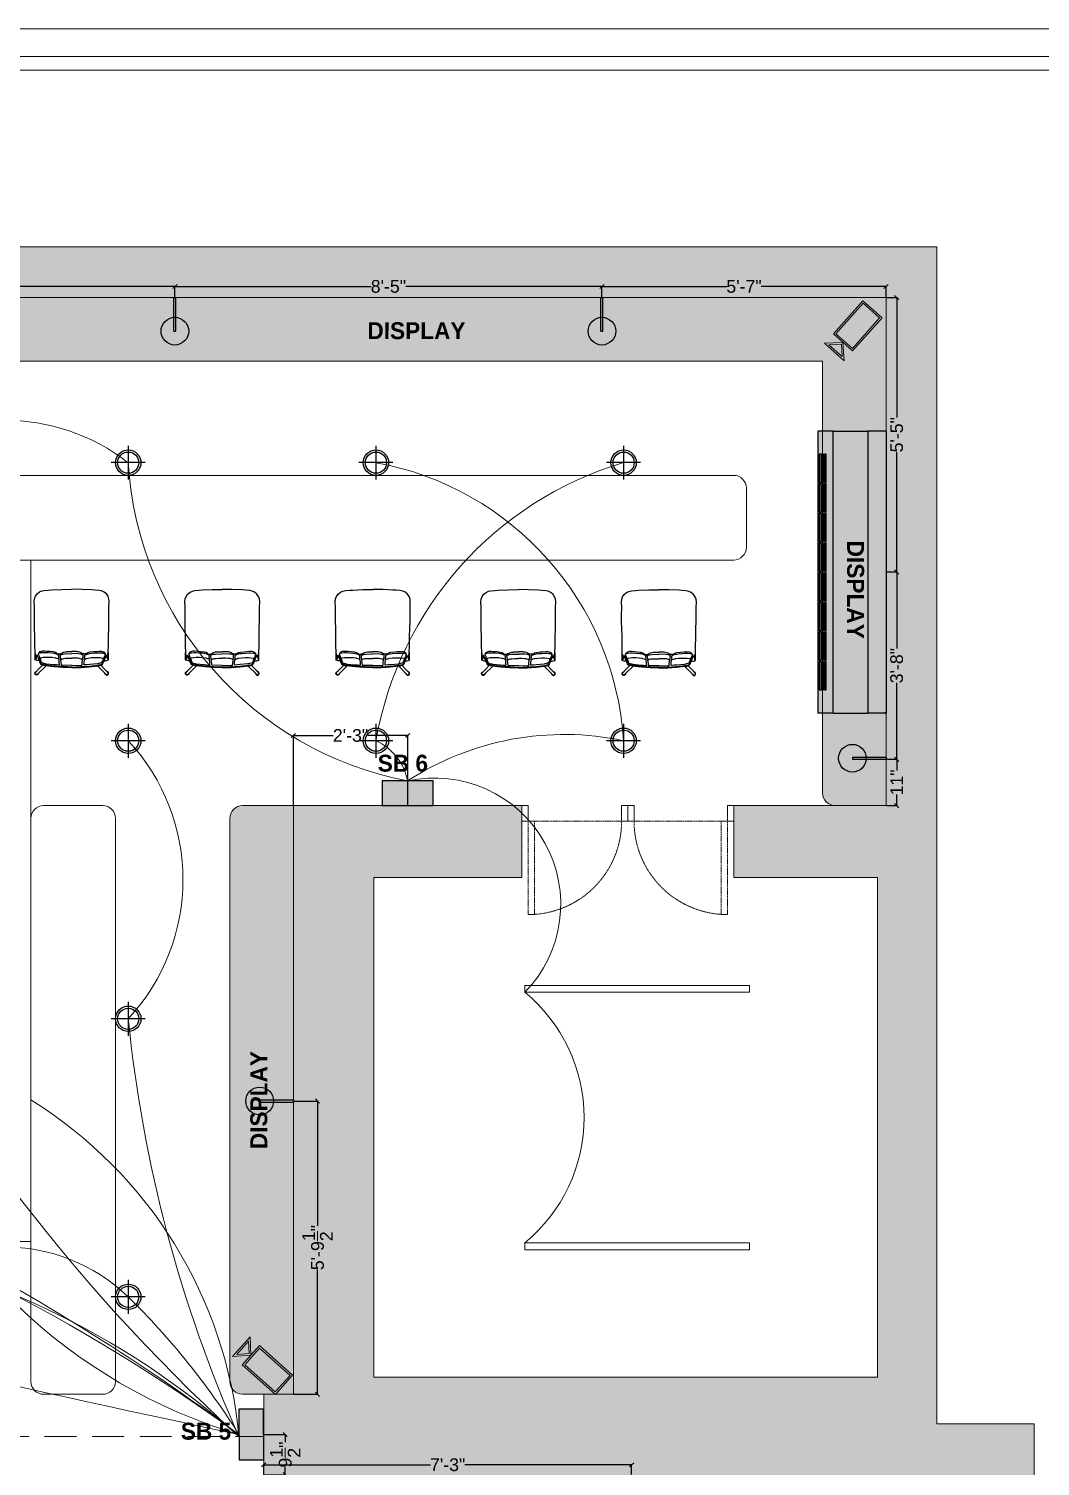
# Model space of a CAD drawing. Header units: inches. Extents: x -4677 to 18437, y -5264 to 2453.
# Drawn here: x 3937.9 to 4176.8, y -498.5 to -159 of the extents above; entities that cross this region are included whole.
import ezdxf

# ---------------------------------------------------------------- set-up
doc = ezdxf.new("R2010")
doc.units = ezdxf.units.IN
for name, pattern in [('AUDIT_D_060311083008-3', [0]), ('DASHED2', [0.375, 0.25, -0.125]), ('HIDDEN', [0.375, 0.25, -0.125])]:
    doc.linetypes.add(name, pattern=pattern)
for name, color, linetype in [('A-DOOR', 251, 'AUDIT_D_060311083008-3'), ('A-Door-Frame', 1, 'Continuous'), ('A-Door-Swing', 8, 'HIDDEN'), ('Edges', 7, 'Continuous'), ('IEL-HATCH-002', 7, 'Continuous'), ('line_cad-block.com', 250, 'Continuous')]:
    doc.layers.add(name, color=color, linetype=linetype)
doc.layers.add('FURNI', color=140, linetype='Continuous', lineweight=18)
doc.layers.add('HATCH', color=251, linetype='Continuous', lineweight=0, transparency=0.75)
doc.styles.add('HEMI', font='stylu.ttf')
doc.styles.get("Standard").update_dxf_attribs({"font": 'arial.ttf'})
doc.dimstyles.get("Standard").update_dxf_attribs({"dimtxt": 3, "dimasz": 1, "dimexe": 0.18, "dimexo": 0.0625, "dimgap": 0.09, "dimtad": 0, "dimdec": 1, "dimzin": 0, "dimdsep": 46, "dimlunit": 4, "dimtxsty": 'Standard', "dimblk": 'OBLIQUE', "dimcen": 0.09, "dimclrd": 5, "dimclre": 5, "dimclrt": 5, "dimadec": 0, "dimazin": 0, "dimtfac": 1, "dimtdec": 1, "dimtofl": 0, "dimtmove": 0, "dimatfit": 3, "dimldrblk": 'OBLIQUE', "dimfxl": 1, "dimtolj": 1, "dimtzin": 0, "dimarcsym": 0})

# ---------------------------------------------------------------- blocks, each defined once
blk = doc.blocks.new('ger')
at = {"color": 5}
for p, q in [((6473.06, -970.68), (6473.07, -978.68)), ((6469.07, -974.68), (6477.07, -974.68))]:
    blk.add_line(p, q, dxfattribs=at)
for radius in [3, 2.5]:
    blk.add_circle((6473.07, -974.68), radius, dxfattribs=at)
blk = doc.blocks.new('*U12')
at = {"layer": 'A-Door-Frame', "lineweight": 5}
for p, q in [((0, -100), (0, 0)), ((681.8, -100), (681.8, 0))]:
    blk.add_line(p, q, dxfattribs=at)
for points in [[(0, -100), (40, -100), (40, 0), (0, 0)], [(681.8, -100), (641.8, -100), (641.8, 0), (681.8, 0)]]:
    blk.add_lwpolyline(points, dxfattribs=at)
at = {"layer": 'A-Door-Swing', "linetype": 'DASHED2', "lineweight": 5}
blk.add_line((45.4, 0), (647.2, 0), dxfattribs=at)
blk.add_lwpolyline([(40, 0), (40, 601.8), (80, 601.8), (80, 0)], close=True, dxfattribs=at)
blk.add_arc((40, 0), 601.8, 360, 90, dxfattribs=at)
blk = doc.blocks.new('LEADCHAIR Executive 2014')
at = {"layer": 'line_cad-block.com', "color": 252, "true_color": 0x939598}
for points in [[(-239, 254), (-241, 256), (-243, 261), (-246, 264), (-249, 267), (-253, 268), (-257, 268), (-260, 267), (-264, 264), (-266, 261), (-267, 257), (-267, 253), (-266, 250), (-264, 246), (-260, 244), (-254, 240)], [(-186, 201), (-248, 262), (-251, 265), (-253, 265), (-256, 265), (-259, 265), (-262, 262), (-264, 260), (-265, 257), (-264, 254), (-264, 251), (-262, 249), (-241, 227), (-211, 196)], [(0, 214), (-64, 213), (-127, 208), (-190, 201), (-202, 199), (-211, 196), (-219, 194), (-223, 191), (-227, 184), (-247, 135), (-249, 131), (-251, 130), (-253, 131), (-255, 136), (-259, 147), (-262, 153), (-265, 159)], [(0, 210), (-63, 207), (-126, 203), (-190, 196), (-196, 195), (-204, 193), (-210, 192), (-216, 190), (-220, 188), (-223, 184), (-226, 176), (-245, 133), (-251, 124), (-253, 125), (-263, 146)], [(0, 214), (64, 213), (127, 208), (190, 201), (202, 199), (211, 196), (219, 194), (223, 191), (227, 184), (247, 135), (249, 131), (251, 130), (253, 131), (255, 136), (259, 147), (262, 153), (265, 159)], [(0, 210), (63, 207), (126, 203), (190, 196), (196, 195), (204, 193), (210, 192), (216, 190), (220, 188), (223, 184), (226, 176), (245, 133), (251, 124), (253, 125), (263, 146)], [(186, 201), (248, 262), (251, 265), (253, 265), (256, 265), (259, 265), (262, 262), (264, 260), (265, 257), (264, 254), (264, 251), (262, 249), (241, 227), (211, 196)], [(239, 254), (241, 256), (243, 261), (246, 264), (249, 267), (253, 268), (257, 268), (260, 267), (264, 264), (266, 261), (267, 257), (267, 253), (266, 250), (264, 246), (260, 244), (254, 240)], [(-256, 130), (-260, 128), (-262, 121), (-263, 116), (-265, 102), (-267, 55), (-267, -5), (-269, -78), (-270, -119), (-270, -168), (-270, -225), (-272, -265), (-270, -285), (-263, -303), (-251, -320), (-234, -334), (-217, -342), (-199, -346), (-170, -348), (-146, -350), (-73, -353), (0, -354)], [(-265, 159), (-265, 159), (-266, 159), (-266, 150), (-266, 142), (-266, 139), (-266, 104)], [(-263, 146), (-264, 146), (-264, 146), (-265, 145), (-265, 144), (-266, 131)], [(-234, 166), (-245, 164), (-252, 163), (-265, 159)], [(-98, 152), (-96, 152), (-93, 152), (-92, 152), (-93, 147), (-93, 143), (-94, 138), (-94, 134), (-95, 129), (-96, 124), (-96, 123), (-102, 120), (-107, 118), (-111, 116), (-128, 112), (-140, 110), (-170, 108), (-192, 107), (-204, 107), (-224, 108), (-229, 109), (-241, 113), (-244, 114), (-241, 121), (-237, 132), (-233, 142), (-232, 146), (-229, 151)], [(-96, 123), (-99, 119), (-107, 112), (-117, 105), (-131, 101), (-157, 98), (-180, 97), (-198, 95), (-214, 95), (-221, 97), (-227, 99), (-233, 101), (-237, 105), (-240, 108), (-242, 112), (-243, 113)], [(-92, 195), (-90, 194), (-89, 192), (-90, 180), (-92, 155), (-99, 151), (-106, 149), (-116, 146), (-120, 145), (-142, 142), (-168, 141), (-190, 141), (-206, 142), (-224, 145), (-230, 146), (-230, 147), (-228, 153), (-221, 173), (-219, 176), (-217, 178), (-210, 181), (-199, 184), (-193, 185), (-186, 187), (-130, 192), (-111, 193), (-92, 195)], [(-102, 115), (-89, 115)], [(-89, 115), (-86, 115), (-81, 114), (-73, 111)], [(-71, 153), (-76, 153), (-79, 152), (-80, 152), (-80, 149), (-81, 144), (-82, 136), (-83, 130), (-84, 124), (-67, 117), (-50, 115), (0, 113)], [(-84, 124), (-73, 110), (-68, 107), (-60, 103), (-48, 100), (-39, 99), (-34, 98), (0, 98)], [(0, 198), (-74, 197), (-74, 195), (-75, 193), (-76, 181), (-79, 156), (-78, 155), (-76, 154), (-71, 152), (-57, 148), (-44, 147), (-25, 146), (0, 146)], [(0, 198), (74, 197), (74, 195), (75, 193), (76, 181), (79, 156), (78, 155), (76, 154), (71, 152), (57, 148), (44, 147), (25, 146), (0, 146)], [(71, 153), (76, 153), (79, 152), (80, 152), (80, 149), (81, 144), (82, 136), (83, 130), (84, 124), (67, 117), (50, 115), (0, 113)], [(256, 130), (260, 128), (262, 121), (263, 116), (265, 102), (267, 55), (267, -5), (269, -78), (270, -119), (270, -168), (270, -225), (272, -265), (270, -285), (263, -303), (251, -320), (234, -334), (217, -342), (199, -346), (170, -348), (146, -350), (73, -353), (0, -354)], [(84, 124), (73, 110), (68, 107), (60, 103), (48, 100), (39, 99), (34, 98), (0, 98)], [(89, 115), (86, 115), (81, 114), (73, 111)], [(92, 195), (90, 194), (89, 192), (90, 180), (92, 155), (99, 151), (106, 149), (116, 146), (120, 145), (142, 142), (168, 141), (190, 141), (206, 142), (224, 145), (230, 146), (230, 147), (228, 153), (221, 173), (219, 176), (217, 178), (210, 181), (199, 184), (193, 185), (186, 187), (130, 192), (111, 193), (92, 195)], [(102, 115), (89, 115)], [(98, 152), (96, 152), (93, 152), (92, 152), (93, 147), (93, 143), (94, 138), (94, 134), (95, 129), (96, 124), (96, 123), (102, 120), (107, 118), (111, 116), (128, 112), (140, 110), (170, 108), (192, 107), (204, 107), (224, 108), (229, 109), (241, 113), (244, 114), (241, 121), (237, 132), (233, 142), (232, 146), (229, 151)], [(96, 123), (99, 119), (107, 112), (117, 105), (131, 101), (157, 98), (180, 97), (198, 95), (214, 95), (221, 97), (227, 99), (233, 101), (237, 105), (240, 108), (242, 112), (243, 113)], [(234, 166), (245, 164), (252, 163), (265, 159)], [(263, 146), (264, 146), (264, 146), (265, 145), (265, 144), (266, 131)], [(265, 159), (265, 159), (266, 159), (266, 150), (266, 142), (266, 139), (266, 104)]]:
    blk.add_lwpolyline(points, dxfattribs=at)
blk = doc.blocks.new('WR')
at = {"layer": 'IEL-HATCH-002', "true_color": 0x58ba48, "transparency": 33554687}
h = blk.add_hatch(color=85, dxfattribs=at)
h.dxf.hatch_style = 1
h.paths.add_polyline_path([(6272.58, 1161.27), (6284.59, 1161.27), (6284.59, 1167.12), (6272.58, 1167.12)])
blk.add_lwpolyline([(6272.58, 1167.11), (6272.58, 1161.27), (6284.59, 1161.29), (6284.59, 1167.13)], close=True)
blk = doc.blocks.new('rst')
at = {"layer": 'HATCH', "true_color": 0xed1f24, "transparency": 33554687}
h = blk.add_hatch(color=240, dxfattribs=at)
h.dxf.hatch_style = 1
h.paths.add_polyline_path([(9145.23, 1295.53), (9130.09, 1295.53), (9137.67, 1288.17)])
h.paths.add_polyline_path([(9142.77, 1294.53), (9137.67, 1289.56), (9132.56, 1294.53)], flags=16)
h.paths.add_polyline_path([(9145.06, 1288.17), (9130.29, 1288.17), (9130.29, 1262.62), (9145.06, 1262.62)])
h.paths.add_polyline_path([(9144.06, 1287.17), (9144.06, 1263.62), (9131.29, 1263.62), (9131.29, 1287.17)], flags=16)
at = {"layer": 'FURNI', "color": 18, "true_color": 0x000000}
for points in [[(9145.23, 1295.53), (9130.09, 1295.53), (9137.67, 1288.17)], [(9142.77, 1294.53), (9132.56, 1294.53), (9137.67, 1289.56)], [(9130.29, 1288.17), (9145.06, 1288.17), (9145.06, 1262.62), (9130.29, 1262.62)], [(9131.29, 1287.17), (9144.06, 1287.17), (9144.06, 1263.62), (9131.29, 1263.62)]]:
    blk.add_lwpolyline(points, close=True, dxfattribs=at)
blk = doc.blocks.new('HT')
at = {"layer": 'IEL-HATCH-002', "true_color": 0xf7f281, "transparency": 33554687}
h = blk.add_hatch(color=51, dxfattribs=at)
h.dxf.hatch_style = 1
h.paths.add_polyline_path([(4618.55, 566.68, 0.962396), (4625.07, 566.43), (4621.82, 566.43), (4621.82, 566.93), (4625.07, 566.93, 0.962396)])
for p, q in [((4621.82, 566.93), (4629.77, 566.93)), ((4621.82, 566.93), (4621.82, 566.43)), ((4629.77, 566.93), (4629.77, 566.43)), ((4621.82, 566.43), (4629.77, 566.43))]:
    blk.add_line(p, q)
blk.add_circle((4621.82, 566.68), 3.27)
blk = doc.blocks.new('_Oblique')
at = {"color": 0, "linetype": 'ByBlock', "lineweight": -2}
blk.add_line((-0.5, -0.5), (0.5, 0.5), dxfattribs=at)
blk = doc.blocks.new('*D245')
at = {"color": 5, "lineweight": -2, "transparency": 16777216}
for p, q in [((2555.53, -948.74), (2560.73, -948.74)), ((2560.55, -948.74), (2560.55, -950.58)), ((2560.55, -958.24), (2560.55, -956.39)), ((2555.54, -958.24), (2560.73, -958.24))]:
    blk.add_line(p, q, dxfattribs=at)
at = {"layer": 'Defpoints', "color": 0, "transparency": 16777216}
for p in [(2555.47, -948.74), (2555.48, -958.24), (2560.55, -958.24)]:
    blk.add_point(p, dxfattribs=at)
at = {"color": 5, "lineweight": -2, "transparency": 16777216}
for p, rotation in [((2560.55, -948.74), 90), ((2560.55, -958.24), 270)]:
    blk.add_blockref('_Oblique', p, dxfattribs=dict(at, rotation=rotation))
at = {"color": 5, "lineweight": 5, "transparency": 16777216, "insert": (2560.55, -953.49), "char_height": 3, "attachment_point": 5, "rotation": 90}
blk.add_mtext('\\A1;9{\\H1x;\\S1/2;}"', dxfattribs=at)
blk = doc.blocks.new('*D248')
at = {"color": 5, "lineweight": -2, "transparency": 16777216}
for p, q in [((2562.48, -800.17), (2562.48, -783.49)), ((2562.48, -783.67), (2571.87, -783.67)), ((2589.48, -783.67), (2580.08, -783.67)), ((2589.48, -800.17), (2589.48, -783.49))]:
    blk.add_line(p, q, dxfattribs=at)
at = {"layer": 'Defpoints', "color": 0, "transparency": 16777216}
for p in [(2589.48, -783.67), (2562.48, -800.24), (2589.48, -800.24)]:
    blk.add_point(p, dxfattribs=at)
at = {"color": 5, "lineweight": -2, "transparency": 16777216, "rotation": 180}
blk.add_blockref('_Oblique', (2562.48, -783.67), dxfattribs=at)
at = {"color": 5, "lineweight": -2, "transparency": 16777216}
blk.add_blockref('_Oblique', (2589.48, -783.67), dxfattribs=at)
at = {"color": 5, "lineweight": 5, "transparency": 16777216, "insert": (2575.98, -783.67), "char_height": 3, "attachment_point": 5}
blk.add_mtext('\\A1;2\'-3"', dxfattribs=at)
blk = doc.blocks.new('*D249')
at = {"color": 5, "lineweight": -2, "transparency": 16777216}
for p, q in [((2562.54, -869.99), (2568.35, -869.99)), ((2568.17, -869.99), (2568.17, -899.44)), ((2568.17, -939.24), (2568.17, -909.78)), ((2562.54, -939.24), (2568.35, -939.24))]:
    blk.add_line(p, q, dxfattribs=at)
at = {"layer": 'Defpoints', "color": 0, "transparency": 16777216}
for p in [(2562.48, -869.99), (2568.17, -869.99), (2562.48, -939.24)]:
    blk.add_point(p, dxfattribs=at)
at = {"color": 5, "lineweight": -2, "transparency": 16777216}
for p, rotation in [((2568.17, -869.99), 90), ((2568.17, -939.24), 270)]:
    blk.add_blockref('_Oblique', p, dxfattribs=dict(at, rotation=rotation))
at = {"color": 5, "lineweight": 5, "transparency": 16777216, "insert": (2568.17, -904.61), "char_height": 3, "attachment_point": 5, "rotation": 90}
blk.add_mtext('\\A1;5\'-9{\\H1x;\\S1/2;}"', dxfattribs=at)
blk = doc.blocks.new('*D250')
at = {"color": 5, "lineweight": -2, "transparency": 16777216}
for p, q in [((2555.48, -958.17), (2555.48, -955.72)), ((2555.48, -955.9), (2594.85, -955.9)), ((2642.36, -955.9), (2602.98, -955.9)), ((2642.36, -958.17), (2642.36, -955.72))]:
    blk.add_line(p, q, dxfattribs=at)
at = {"layer": 'Defpoints', "color": 0, "transparency": 16777216}
for p in [(2642.36, -955.9), (2555.48, -958.24), (2642.36, -958.24)]:
    blk.add_point(p, dxfattribs=at)
at = {"color": 5, "lineweight": -2, "transparency": 16777216, "rotation": 180}
blk.add_blockref('_Oblique', (2555.48, -955.9), dxfattribs=at)
at = {"color": 5, "lineweight": -2, "transparency": 16777216}
blk.add_blockref('_Oblique', (2642.36, -955.9), dxfattribs=at)
at = {"color": 5, "lineweight": 5, "transparency": 16777216, "insert": (2598.92, -955.9), "char_height": 3, "attachment_point": 5}
blk.add_mtext('\\A1;7\'-3"', dxfattribs=at)
blk = doc.blocks.new('*D265')
at = {"color": 5, "lineweight": -2, "transparency": 16777216}
for p, q in [((2702.54, -789.29), (2705.17, -789.29)), ((2704.99, -789.29), (2704.99, -791.92)), ((2704.99, -800.24), (2704.99, -797.6)), ((2702.54, -800.24), (2705.17, -800.24))]:
    blk.add_line(p, q, dxfattribs=at)
at = {"layer": 'Defpoints', "color": 0, "transparency": 16777216}
for p in [(2702.48, -789.29), (2704.99, -789.29), (2702.48, -800.24)]:
    blk.add_point(p, dxfattribs=at)
at = {"color": 5, "lineweight": -2, "transparency": 16777216}
for p, rotation in [((2704.99, -789.29), 90), ((2704.99, -800.24), 270)]:
    blk.add_blockref('_Oblique', p, dxfattribs=dict(at, rotation=rotation))
at = {"color": 5, "lineweight": 5, "transparency": 16777216, "insert": (2704.99, -794.76), "char_height": 3, "attachment_point": 5, "rotation": 90}
blk.add_mtext('\\A1;11"', dxfattribs=at)
blk = doc.blocks.new('*D266')
at = {"color": 5, "lineweight": -2, "transparency": 16777216}
for p, q in [((2635.36, -680.17), (2635.36, -677.45)), ((2635.36, -677.63), (2664.84, -677.63)), ((2702.48, -677.63), (2673, -677.63)), ((2702.48, -680.17), (2702.48, -677.45))]:
    blk.add_line(p, q, dxfattribs=at)
at = {"layer": 'Defpoints', "color": 0, "transparency": 16777216}
for p in [(2635.36, -677.63), (2635.36, -680.24), (2702.48, -680.24)]:
    blk.add_point(p, dxfattribs=at)
at = {"color": 5, "lineweight": -2, "transparency": 16777216, "rotation": 180}
blk.add_blockref('_Oblique', (2635.36, -677.63), dxfattribs=at)
at = {"color": 5, "lineweight": -2, "transparency": 16777216}
blk.add_blockref('_Oblique', (2702.48, -677.63), dxfattribs=at)
at = {"color": 5, "lineweight": 5, "transparency": 16777216, "insert": (2668.92, -677.63), "char_height": 3, "attachment_point": 5}
blk.add_mtext('\\A1;5\'-7"', dxfattribs=at)
blk = doc.blocks.new('*D267')
at = {"color": 5, "lineweight": -2, "transparency": 16777216}
for p, q in [((2534.5, -680.17), (2534.5, -677.45)), ((2534.5, -677.63), (2580.85, -677.63)), ((2635.36, -677.63), (2589.01, -677.63)), ((2635.36, -680.17), (2635.36, -677.45))]:
    blk.add_line(p, q, dxfattribs=at)
at = {"layer": 'Defpoints', "color": 0, "transparency": 16777216}
for p in [(2534.5, -677.63), (2534.5, -680.24), (2635.36, -680.24)]:
    blk.add_point(p, dxfattribs=at)
at = {"color": 5, "lineweight": -2, "transparency": 16777216, "rotation": 180}
blk.add_blockref('_Oblique', (2534.5, -677.63), dxfattribs=at)
at = {"color": 5, "lineweight": -2, "transparency": 16777216}
blk.add_blockref('_Oblique', (2635.36, -677.63), dxfattribs=at)
at = {"color": 5, "lineweight": 5, "transparency": 16777216, "insert": (2584.93, -677.63), "char_height": 3, "attachment_point": 5}
blk.add_mtext('\\A1;8\'-5"', dxfattribs=at)
blk = doc.blocks.new('*D238')
at = {"color": 5, "lineweight": -2, "transparency": 16777216}
for p, q in [((2414.98, -695.17), (2414.98, -677.45)), ((2414.98, -677.63), (2468.4, -677.63)), ((2534.5, -677.63), (2481.07, -677.63)), ((2534.5, -677.7), (2534.5, -677.81))]:
    blk.add_line(p, q, dxfattribs=at)
at = {"layer": 'Defpoints', "color": 0, "transparency": 16777216}
for p in [(2534.5, -677.63), (2534.5, -677.63), (2414.98, -695.24)]:
    blk.add_point(p, dxfattribs=at)
at = {"color": 5, "lineweight": -2, "transparency": 16777216, "rotation": 180}
blk.add_blockref('_Oblique', (2414.98, -677.63), dxfattribs=at)
at = {"color": 5, "lineweight": -2, "transparency": 16777216}
blk.add_blockref('_Oblique', (2534.5, -677.63), dxfattribs=at)
at = {"color": 5, "lineweight": 5, "transparency": 16777216, "insert": (2474.74, -677.63), "char_height": 3, "attachment_point": 5}
blk.add_mtext('\\A1;9\'-11{\\H1x;\\S1/2;}"', dxfattribs=at)
blk = doc.blocks.new('DRYG')
at = {"layer": 'Edges', "color": 18, "true_color": 0x000000}
for p, q in [((8077.83, 1479.53), (8077.83, 1479.56)), ((8077.83, 1479.56), (8078.02, 1479.56)), ((8077.83, 1479.53), (8077.83, 1421.72)), ((8077.83, 1479.53), (8078.02, 1479.53)), ((8078.02, 1479.56), (8078.02, 1479.53)), ((8078.02, 1479.56), (8081.6, 1479.56)), ((8078.02, 1479.53), (8081.6, 1479.53)), ((8088.69, 1479.56), (8081.6, 1479.56)), ((8081.6, 1479.56), (8081.6, 1479.53)), ((8081.6, 1479.53), (8081.6, 1421.72)), ((8088.69, 1479.56), (8091.83, 1479.56)), ((8088.69, 1421.69), (8088.69, 1479.56)), ((8091.83, 1479.56), (8091.83, 1421.69)), ((8090.14, 1474.81), (8090.51, 1474.81)), ((8090.14, 1469.03), (8090.14, 1474.81)), ((8090.51, 1474.81), (8090.51, 1469.03)), ((8090.66, 1474.81), (8091.04, 1474.81)), ((8090.66, 1469.03), (8090.66, 1474.81)), ((8091.04, 1474.81), (8091.04, 1469.03)), ((8091.19, 1474.81), (8091.57, 1474.81)), ((8091.19, 1469.03), (8091.19, 1474.81)), ((8091.57, 1474.81), (8091.57, 1469.03)), ((8090.51, 1469.03), (8090.14, 1469.03)), ((8091.04, 1469.03), (8090.66, 1469.03)), ((8091.57, 1469.03), (8091.19, 1469.03)), ((8090.14, 1468.72), (8090.51, 1468.72)), ((8090.14, 1462.95), (8090.14, 1468.72)), ((8090.51, 1468.72), (8090.51, 1462.95)), ((8090.66, 1468.72), (8091.04, 1468.72)), ((8090.66, 1462.95), (8090.66, 1468.72)), ((8091.04, 1468.72), (8091.04, 1462.95)), ((8091.19, 1468.72), (8091.57, 1468.72)), ((8091.19, 1462.95), (8091.19, 1468.72)), ((8091.57, 1468.72), (8091.57, 1462.95)), ((8090.51, 1462.95), (8090.14, 1462.95)), ((8090.14, 1462.64), (8090.51, 1462.64)), ((8090.14, 1456.86), (8090.14, 1462.64)), ((8090.51, 1462.64), (8090.51, 1456.86)), ((8091.04, 1462.95), (8090.66, 1462.95)), ((8090.66, 1462.64), (8091.04, 1462.64)), ((8090.66, 1456.86), (8090.66, 1462.64)), ((8091.04, 1462.64), (8091.04, 1456.86)), ((8091.57, 1462.95), (8091.19, 1462.95)), ((8091.19, 1462.64), (8091.57, 1462.64)), ((8091.19, 1456.86), (8091.19, 1462.64)), ((8091.57, 1462.64), (8091.57, 1456.86)), ((8090.51, 1456.86), (8090.14, 1456.86)), ((8090.14, 1456.55), (8090.51, 1456.55)), ((8090.14, 1450.78), (8090.14, 1456.55)), ((8090.51, 1456.55), (8090.51, 1450.78)), ((8091.04, 1456.86), (8090.66, 1456.86)), ((8090.66, 1456.55), (8091.04, 1456.55)), ((8090.66, 1450.78), (8090.66, 1456.55)), ((8091.04, 1456.55), (8091.04, 1450.78)), ((8091.57, 1456.86), (8091.19, 1456.86)), ((8091.19, 1456.55), (8091.57, 1456.55)), ((8091.19, 1450.78), (8091.19, 1456.55)), ((8091.57, 1456.55), (8091.57, 1450.78)), ((8090.51, 1450.78), (8090.14, 1450.78)), ((8090.14, 1450.47), (8090.51, 1450.47)), ((8090.14, 1444.69), (8090.14, 1450.47)), ((8090.51, 1450.47), (8090.51, 1444.69)), ((8091.04, 1450.78), (8090.66, 1450.78)), ((8090.66, 1450.47), (8091.04, 1450.47)), ((8090.66, 1444.69), (8090.66, 1450.47)), ((8091.04, 1450.47), (8091.04, 1444.69)), ((8091.57, 1450.78), (8091.19, 1450.78)), ((8091.19, 1450.47), (8091.57, 1450.47)), ((8091.19, 1444.69), (8091.19, 1450.47)), ((8091.57, 1450.47), (8091.57, 1444.69)), ((8090.51, 1444.69), (8090.14, 1444.69)), ((8090.14, 1444.38), (8090.51, 1444.38)), ((8090.14, 1438.61), (8090.14, 1444.38)), ((8090.51, 1444.38), (8090.51, 1438.61)), ((8091.04, 1444.69), (8090.66, 1444.69)), ((8090.66, 1444.38), (8091.04, 1444.38)), ((8090.66, 1438.61), (8090.66, 1444.38)), ((8091.04, 1444.38), (8091.04, 1438.61)), ((8091.57, 1444.69), (8091.19, 1444.69)), ((8091.19, 1444.38), (8091.57, 1444.38)), ((8091.19, 1438.61), (8091.19, 1444.38)), ((8091.57, 1444.38), (8091.57, 1438.61)), ((8090.51, 1438.61), (8090.14, 1438.61)), ((8090.14, 1438.3), (8090.51, 1438.3)), ((8090.14, 1432.53), (8090.14, 1438.3)), ((8090.51, 1438.3), (8090.51, 1432.53)), ((8091.04, 1438.61), (8090.66, 1438.61)), ((8090.66, 1438.3), (8091.04, 1438.3)), ((8090.66, 1432.53), (8090.66, 1438.3)), ((8091.04, 1438.3), (8091.04, 1432.53)), ((8091.57, 1438.61), (8091.19, 1438.61)), ((8091.19, 1438.3), (8091.57, 1438.3)), ((8091.19, 1432.53), (8091.19, 1438.3)), ((8091.57, 1438.3), (8091.57, 1432.53)), ((8090.51, 1432.53), (8090.14, 1432.53)), ((8090.14, 1432.21), (8090.51, 1432.21)), ((8090.14, 1426.44), (8090.14, 1432.21)), ((8090.51, 1432.21), (8090.51, 1426.44)), ((8091.04, 1432.53), (8090.66, 1432.53)), ((8090.66, 1432.21), (8091.04, 1432.21)), ((8090.66, 1426.44), (8090.66, 1432.21)), ((8091.04, 1432.21), (8091.04, 1426.44)), ((8091.57, 1432.53), (8091.19, 1432.53)), ((8091.19, 1432.21), (8091.57, 1432.21)), ((8091.19, 1426.44), (8091.19, 1432.21)), ((8091.57, 1432.21), (8091.57, 1426.44)), ((8090.51, 1426.44), (8090.14, 1426.44)), ((8091.04, 1426.44), (8090.66, 1426.44)), ((8091.57, 1426.44), (8091.19, 1426.44)), ((8077.83, 1421.69), (8077.83, 1421.72)), ((8077.83, 1421.72), (8078.02, 1421.72)), ((8078.02, 1421.69), (8077.83, 1421.69)), ((8078.02, 1421.72), (8078.02, 1421.69)), ((8081.6, 1421.72), (8078.02, 1421.72)), ((8078.02, 1421.69), (8081.6, 1421.69)), ((8081.6, 1421.72), (8081.6, 1421.69)), ((8088.69, 1421.69), (8081.6, 1421.69)), ((8088.69, 1421.69), (8091.83, 1421.69))]:
    blk.add_line(p, q, dxfattribs=at)
at = {"layer": 'FURNI', "color": 18, "true_color": 0x000000}
blk.add_line((8077.83, 1421.69), (8091.83, 1421.69), dxfattribs=at)
blk = doc.blocks.new('E4RG')
at = {"layer": 'IEL-HATCH-002', "transparency": 33554687}
h = blk.add_hatch(color=256, dxfattribs=at)
h.dxf.hatch_style = 1
h.set_gradient(color1=(255, 255, 255), color2=(147, 149, 152), name='CYLINDER')
h.paths.add_polyline_path([(4585.01, 653.22), (4585, 653.22), (4554.41, 653.22), (4554.41, 649.47), (4585.01, 649.47)])
h.paths.add_polyline_path([(4585, 655.12), (4585, 655.21), (4554.42, 655.21), (4554.42, 655.12), (4554.42, 653.22), (4585, 653.22)])
h.paths.add_polyline_path([(4585.01, 649.47), (4554.41, 649.47), (4554.41, 647.81), (4585.01, 647.81)])
h.paths.add_polyline_path([(4556.92, 648.71), (4559.97, 648.71), (4559.97, 648.51), (4556.92, 648.51)], flags=16)
h.paths.add_polyline_path([(4556.92, 648.43), (4559.97, 648.43), (4559.97, 648.23), (4556.92, 648.23)], flags=16)
h.paths.add_polyline_path([(4556.92, 648.15), (4559.97, 648.15), (4559.97, 647.95), (4556.92, 647.95)], flags=16)
h.paths.add_polyline_path([(4560.14, 648.71), (4563.19, 648.71), (4563.19, 648.51), (4560.14, 648.51)], flags=16)
h.paths.add_polyline_path([(4560.14, 648.43), (4563.19, 648.43), (4563.19, 648.23), (4560.14, 648.23)], flags=16)
h.paths.add_polyline_path([(4560.14, 648.15), (4563.19, 648.15), (4563.19, 647.95), (4560.14, 647.95)], flags=16)
h.paths.add_polyline_path([(4563.36, 648.71), (4566.41, 648.71), (4566.41, 648.51), (4563.36, 648.51)], flags=16)
h.paths.add_polyline_path([(4563.36, 648.43), (4566.41, 648.43), (4566.41, 648.23), (4563.36, 648.23)], flags=16)
h.paths.add_polyline_path([(4563.36, 648.15), (4566.41, 648.15), (4566.41, 647.95), (4563.36, 647.95)], flags=16)
h.paths.add_polyline_path([(4566.57, 648.71), (4569.63, 648.71), (4569.63, 648.51), (4566.57, 648.51)], flags=16)
h.paths.add_polyline_path([(4566.57, 648.43), (4569.63, 648.43), (4569.63, 648.23), (4566.57, 648.23)], flags=16)
h.paths.add_polyline_path([(4566.57, 648.15), (4569.63, 648.15), (4569.63, 647.95), (4566.57, 647.95)], flags=16)
h.paths.add_polyline_path([(4569.79, 648.71), (4572.85, 648.71), (4572.85, 648.51), (4569.79, 648.51)], flags=16)
h.paths.add_polyline_path([(4569.79, 648.43), (4572.85, 648.43), (4572.85, 648.23), (4569.79, 648.23)], flags=16)
h.paths.add_polyline_path([(4569.79, 648.15), (4572.85, 648.15), (4572.85, 647.95), (4569.79, 647.95)], flags=16)
h.paths.add_polyline_path([(4573.01, 648.71), (4576.06, 648.71), (4576.06, 648.51), (4573.01, 648.51)], flags=16)
h.paths.add_polyline_path([(4573.01, 648.43), (4576.06, 648.43), (4576.06, 648.23), (4573.01, 648.23)], flags=16)
h.paths.add_polyline_path([(4573.01, 648.15), (4576.06, 648.15), (4576.06, 647.95), (4573.01, 647.95)], flags=16)
h.paths.add_polyline_path([(4576.23, 648.71), (4579.28, 648.71), (4579.28, 648.51), (4576.23, 648.51)], flags=16)
h.paths.add_polyline_path([(4576.23, 648.43), (4579.28, 648.43), (4579.28, 648.23), (4576.23, 648.23)], flags=16)
h.paths.add_polyline_path([(4576.23, 648.15), (4579.28, 648.15), (4579.28, 647.95), (4576.23, 647.95)], flags=16)
h.paths.add_polyline_path([(4579.45, 648.71), (4582.5, 648.71), (4582.5, 648.51), (4579.45, 648.51)], flags=16)
h.paths.add_polyline_path([(4579.45, 648.43), (4582.5, 648.43), (4582.5, 648.23), (4579.45, 648.23)], flags=16)
h.paths.add_polyline_path([(4579.45, 648.15), (4582.5, 648.15), (4582.5, 647.95), (4579.45, 647.95)], flags=16)
at = {"layer": 'FURNI', "color": 18, "true_color": 0x000000, "xscale": -0.5288462308038518, "yscale": 0.5288462308038518, "zscale": 0.5288462308038518, "rotation": 90}
blk.add_blockref('DRYG', (5336.87, 4927.15), dxfattribs=at)
blk = doc.blocks.new('*D271')
at = {"color": 5, "lineweight": -2, "transparency": 16777216}
for p, q in [((2702.54, -745.06), (2705.17, -745.06)), ((2704.99, -745.06), (2704.99, -763.1)), ((2704.99, -789.29), (2704.99, -771.25)), ((2702.54, -789.29), (2705.17, -789.29))]:
    blk.add_line(p, q, dxfattribs=at)
at = {"layer": 'Defpoints', "color": 0, "transparency": 16777216}
for p in [(2702.48, -745.06), (2704.99, -745.06), (2702.48, -789.29)]:
    blk.add_point(p, dxfattribs=at)
at = {"color": 5, "lineweight": -2, "transparency": 16777216}
for p, rotation in [((2704.99, -745.06), 90), ((2704.99, -789.29), 270)]:
    blk.add_blockref('_Oblique', p, dxfattribs=dict(at, rotation=rotation))
at = {"color": 5, "lineweight": 5, "transparency": 16777216, "insert": (2704.99, -767.18), "char_height": 3, "attachment_point": 5, "rotation": 90}
blk.add_mtext('\\A1;3\'-8"', dxfattribs=at)
blk = doc.blocks.new('*D272')
at = {"color": 5, "lineweight": -2, "transparency": 16777216}
for p, q in [((2702.54, -680.24), (2705.17, -680.24)), ((2704.99, -680.24), (2704.99, -708.57)), ((2704.99, -745.06), (2704.99, -716.73)), ((2702.54, -745.06), (2705.17, -745.06))]:
    blk.add_line(p, q, dxfattribs=at)
at = {"layer": 'Defpoints', "color": 0, "transparency": 16777216}
for p in [(2702.48, -680.24), (2704.99, -680.24), (2702.48, -745.06)]:
    blk.add_point(p, dxfattribs=at)
at = {"color": 5, "lineweight": -2, "transparency": 16777216}
for p, rotation in [((2704.99, -680.24), 90), ((2704.99, -745.06), 270)]:
    blk.add_blockref('_Oblique', p, dxfattribs=dict(at, rotation=rotation))
at = {"color": 5, "lineweight": 5, "transparency": 16777216, "insert": (2704.99, -712.65), "char_height": 3, "attachment_point": 5, "rotation": 90}
blk.add_mtext('\\A1;5\'-5"', dxfattribs=at)
blk = doc.blocks.new('SRG')
at = {"layer": 'IEL-HATCH-002', "lineweight": 5, "true_color": 0x939598, "transparency": 33554687}
h = blk.add_hatch(color=252, dxfattribs=at)
h.dxf.hatch_style = 1
h.paths.add_polyline_path([(2296.48, -1034.24), (2296.48, -1016.24), (2281.48, -1016.24), (2281.48, -1150.24), (2269.48, -1150.24), (2132.48, -1150.24), (2132.48, -965.24), (2144.48, -965.24), (2199.48, -965.24), (2199.48, -948.24), (2133.48, -948.24), (2133.48, -878.24), (2190.48, -878.24), (2201.48, -878.24), (2201.48, -856.24), (2133.48, -856.24), (2133.48, -680.24), (2241.48, -680.24), (2241.48, -668.24), (2120.48, -668.24), (2120.48, -1162.24), (2296.48, -1162.24), (2296.48, -1159.24)])
h.paths.add_polyline_path([(2714.48, -668.24), (2287.48, -668.24), (2287.48, -680.24), (2406.48, -680.24), (2406.48, -692.24), (2406.48, -695.24), (2423.48, -695.24), (2423.48, -680.24), (2702.48, -680.24), (2702.48, -800.24), (2690.48, -800.24), (2666.48, -800.24), (2666.48, -817.24), (2700.48, -817.24), (2700.48, -935.24), (2581.48, -935.24), (2581.48, -817.24), (2616.48, -817.24), (2616.48, -800.24), (2562.48, -800.24), (2562.48, -939.24), (2555.48, -939.24), (2555.48, -958.24), (2725.48, -958.24), (2725.48, -1141.24), (2572.48, -1141.24), (2572.48, -1129.24), (2572.48, -1126.24), (2555.48, -1126.24), (2555.48, -1141.24), (2531.48, -1141.24), (2473.48, -1141.24), (2473.48, -1160.24), (2737.48, -1160.24), (2737.48, -946.24), (2714.48, -946.24)])
h.paths.add_polyline_path([(2447.48, -949.24), (2423.48, -949.24), (2423.48, -934.24), (2406.48, -934.24), (2406.48, -949.24), (2372.48, -949.24), (2256.48, -949.24), (2256.48, -966.24), (2281.48, -966.24), (2281.48, -971.24), (2296.48, -971.24), (2296.48, -966.24), (2372.48, -966.24), (2447.48, -966.24)])
h.paths.add_polyline_path([(2387.48, -1031.24), (2296.48, -1031.24), (2296.48, -1034.24), (2387.48, -1034.24)], flags=17)
h.paths.add_polyline_path([(2387.48, -966.24), (2384.48, -966.24), (2384.48, -1031.24), (2387.48, -1031.24)], flags=17)
at = {"layer": 'IEL-HATCH-002', "lineweight": 5, "true_color": 0xc6a88b, "transparency": 33554687}
h = blk.add_hatch(color=43, dxfattribs=at)
h.dxf.hatch_style = 1
h.paths.add_polyline_path([(2725.48, -958.24), (2555.48, -958.24), (2555.48, -970.24, 0.414214), (2558.48, -973.24), (2710.48, -973.24), (2710.48, -1126.24), (2575.48, -1126.24, 0.414214), (2572.48, -1129.24), (2572.48, -1141.24), (2725.48, -1141.24)])
h.paths.add_polyline_path([(2358.48, -1037.24, 0.414214), (2355.48, -1034.24), (2343.48, -1034.24), (2343.48, -1050.24), (2343.48, -1141.24), (2355.48, -1141.24, 0.414214), (2358.48, -1138.24)])
h.paths.add_polyline_path([(2562.48, -800.24), (2550.48, -800.24, 0.414214), (2547.48, -803.24), (2547.48, -936.24, 0.414214), (2550.48, -939.24), (2562.48, -939.24)])
h.paths.add_polyline_path([(2702.48, -680.24), (2423.48, -680.24), (2423.48, -692.24, 0.414214), (2426.48, -695.24), (2687.48, -695.24), (2687.48, -797.24, 0.414214), (2690.48, -800.24), (2702.48, -800.24)])
h.paths.add_polyline_path([(2406.48, -680.24), (2287.48, -680.24), (2287.48, -692.24, 0.414214), (2290.48, -695.24), (2403.48, -695.24, 0.414214), (2406.48, -692.24)])
h.paths.add_polyline_path([(2241.48, -680.24), (2133.48, -680.24), (2133.48, -695.24), (2133.48, -856.24), (2145.48, -856.24, 0.414214), (2148.48, -853.24), (2148.48, -695.24), (2238.48, -695.24, 0.414214), (2241.48, -692.24)])
h.paths.add_polyline_path([(2147.48, -968.24, 0.414214), (2144.48, -965.24), (2132.48, -965.24), (2132.48, -1150.24), (2144.48, -1150.24, 0.414214), (2147.48, -1147.24)])
h.paths.add_polyline_path([(2281.48, -1016.24), (2269.48, -1016.24, 0.414214), (2266.48, -1019.24), (2266.48, -1147.24, 0.414214), (2269.48, -1150.24), (2281.48, -1150.24)])
h.paths.add_polyline_path([(2406.48, -934.24), (2259.48, -934.24, 0.414214), (2256.48, -937.24), (2256.48, -949.24), (2372.48, -949.24), (2406.48, -949.24)])
h.paths.add_polyline_path([(2447.48, -937.24, 0.414214), (2444.48, -934.24), (2423.48, -934.24), (2423.48, -949.24), (2447.48, -949.24)])
at = {"lineweight": 5}
for p, q in [((2714.48, -668.24), (2287.48, -668.24)), ((2714.48, -946.24), (2714.48, -668.24)), ((2702.48, -680.24), (2423.48, -680.24)), ((2702.48, -800.24), (2702.48, -680.24)), ((2687.48, -695.24), (2426.48, -695.24)), ((2687.48, -797.24), (2687.48, -695.24)), ((2562.48, -800.24), (2550.48, -800.24)), ((2562.48, -939.24), (2562.48, -800.24)), ((2562.48, -800.24), (2616.48, -800.24)), ((2616.48, -800.24), (2616.48, -817.24)), ((2666.48, -817.24), (2666.48, -800.24)), ((2666.48, -800.24), (2702.48, -800.24)), ((2702.48, -800.24), (2690.48, -800.24)), ((2547.48, -803.24), (2547.48, -936.24)), ((2616.48, -817.24), (2581.48, -817.24)), ((2581.48, -817.24), (2581.48, -935.24)), ((2700.48, -817.24), (2666.48, -817.24)), ((2700.48, -935.24), (2700.48, -817.24)), ((2581.48, -935.24), (2700.48, -935.24)), ((2550.48, -939.24), (2562.48, -939.24)), ((2555.48, -958.24), (2555.48, -939.24)), ((2737.48, -946.24), (2714.48, -946.24)), ((2737.48, -1160.24), (2737.48, -946.24))]:
    blk.add_line(p, q, dxfattribs=at)
for points in [[(2666.48, -742.24, 0.414214), (2669.48, -739.24), (2669.48, -725.24, 0.414214), (2666.48, -722.24), (2485.17, -722.24, 0.414214), (2482.17, -725.24), (2482.17, -739.24, 0.414214), (2485.17, -742.24)], [(2517.48, -800.24), (2503.48, -800.24, 0.414214), (2500.48, -803.24), (2500.48, -936.24, 0.414214), (2503.48, -939.24), (2517.48, -939.24, 0.414214), (2520.48, -936.24), (2520.48, -803.24, 0.414214)]]:
    blk.add_lwpolyline(points, format="xyb", close=True, dxfattribs=at)
for centre, start, end in [((2690.48, -797.24), 180, 270), ((2550.48, -803.24), 90, 180), ((2550.48, -936.24), 180, 270)]:
    blk.add_arc(centre, 3, start, end, dxfattribs=at)
for name, p, rotation in [('HT', (3101.17, -5310.01), 90), ('HT', (3202.04, -5310.01), 90), ('WR', (8868.06, 366.88), 180), ('WR', (3716.75, -7227.32), 90)]:
    blk.add_blockref(name, p, dxfattribs=dict(at, rotation=rotation))
at = {"lineweight": 5, "xscale": 2.176228681572631, "yscale": 2.176228681572631, "zscale": 2.176228681572631, "rotation": 270}
blk.add_blockref('E4RG', (1276.58, 9199.67), dxfattribs=at)
at = {"color": 18, "lineweight": 5, "true_color": 0x000000, "xscale": -0.03255662233685245, "yscale": 0.03255662233685245, "zscale": 0.03255662233685245, "rotation": 179.9645304322863}
for p in [(2510.13, -760.66), (2545.68, -760.69), (2581.24, -760.71), (2615.63, -760.75), (2648.81, -760.78)]:
    blk.add_blockref('LEADCHAIR Executive 2014', p, dxfattribs=at)
at = {"lineweight": 5}
for p in [(-1927.29, -1355.72), (-2067.29, -1436.66)]:
    blk.add_blockref('HT', p, dxfattribs=at)
at = {"layer": 'A-DOOR', "lineweight": 5, "yscale": 0.03666666666666651, "zscale": 0.03666666666666651, "rotation": 180}
for p, xscale in [((2616.48, -803.9), -0.03666666666666651), ((2666.48, -803.9), 0.03666666666666651)]:
    blk.add_blockref('*U12', p, dxfattribs=dict(at, xscale=xscale))
at = {"layer": 'FURNI', "color": 18, "lineweight": 5, "true_color": 0x000000, "xscale": 0.4104251043825756, "yscale": 0.4104251043825756, "zscale": 0.4104251043825756}
for p, rotation in [((5843, -2792.63), 138.2691254855484), ((450.65, -4080.74), 48.26912548554838)]:
    blk.add_blockref('rst', p, dxfattribs=dict(at, rotation=rotation))
at = {"color": 177, "lineweight": 5, "true_color": 0x293189, "char_height": 4, "attachment_point": 1, "style": 'HEMI'}
for insert, width, rotation in [((2579.96, -686.07), 69.2136, 359.9906), ((2697.28, -737.65), 69.2136, 269.9906), ((2552.31, -881.37), 27.8346, 89.9906)]:
    blk.add_mtext('{\\fStylus BT|b1|i0|c0|p34;DISPLAY}', dxfattribs=dict(at, insert=insert, width=width, rotation=rotation))
at = {"color": 240, "lineweight": 5, "true_color": 0xed1f24, "char_height": 4, "attachment_point": 1, "rotation": 359.9906, "style": 'HEMI'}
for s, insert in [('{\\fStylus BT|b1|i0|c0|p34;SB 6}', (2582.4, -788.21)), ('{\\fStylus BT|b1|i0|c0|p34;SB 5}', (2535.89, -945.96))]:
    blk.add_mtext(s, dxfattribs=dict(at, insert=insert))
at = {"lineweight": 5}
for p1, p2, picture, middle in [((2414.98, -695.24), (2534.5, -677.63), '*D238', (2474.74, -677.63)), ((2635.36, -680.24), (2534.5, -680.24), '*D267', (2584.93, -677.63))]:
    dim = blk.add_linear_dim(base=(2534.5, -677.63), p1=p1, p2=p2, dimstyle='Standard', override={"dimtmove": 1}, dxfattribs=at)
    dim.commit()
    dim.dimension.update_dxf_attribs({"geometry": picture, "text_midpoint": middle})
for base, p1, p2, picture, middle in [((2635.36, -677.63), (2702.48, -680.24), (2635.36, -680.24), '*D266', (2668.92, -677.63)), ((2589.48, -783.67), (2562.48, -800.24), (2589.48, -800.24), '*D248', (2575.98, -783.67)), ((2642.36, -955.9), (2555.48, -958.24), (2642.36, -958.24), '*D250', (2598.92, -955.9))]:
    dim = blk.add_linear_dim(base=base, p1=p1, p2=p2, dimstyle='Standard', dxfattribs=at)
    dim.commit()
    dim.dimension.update_dxf_attribs({"geometry": picture, "text_midpoint": middle})
for base, p1, p2, picture, middle in [((2704.99, -680.24), (2702.48, -745.06), (2702.48, -680.24), '*D272', (2704.99, -712.65)), ((2704.99, -745.06), (2702.48, -789.29), (2702.48, -745.06), '*D271', (2704.99, -767.18))]:
    dim = blk.add_linear_dim(base=base, p1=p1, p2=p2, angle=90, dimstyle='Standard', override={"dimtmove": 1}, dxfattribs=at)
    dim.commit()
    dim.dimension.update_dxf_attribs({"geometry": picture, "text_midpoint": middle})
for base, p1, p2, picture, middle in [((2704.9914, -789.2906), (2702.4765, -800.2357), (2702.4772, -789.2906), '*D265', (2704.9914, -794.7632)), ((2568.17185923, -869.98570013), (2562.47649378, -939.23570013), (2562.47649378, -869.98570013), '*D249', (2568.17185923, -904.61070013)), ((2560.55, -958.24), (2555.47, -948.74), (2555.48, -958.24), '*D245', (2560.55, -953.49))]:
    dim = blk.add_linear_dim(base=base, p1=p1, p2=p2, angle=90, dimstyle='Standard', dxfattribs=at)
    dim.commit()
    dim.dimension.update_dxf_attribs({"geometry": picture, "text_midpoint": middle})

msp = doc.modelspace()

# ---------------------------------------------------------------- linework, layer by layer
at = {"color": 241, "linetype": 'DASHED2', "lineweight": 5, "ltscale": 30, "true_color": 0xf7abae}
msp.add_line((3885.36, -491.5), (3993.36, -491.5), dxfattribs=at)
at = {"color": 2, "lineweight": 5}
msp.add_lwpolyline([(3938.36, -445.45), (3639.7, -445.45), (3639.7, -284.5), (3938.36, -284.5)], close=True, dxfattribs=at)
at = {"color": 114, "lineweight": 5, "true_color": 0x139b48}
msp.add_lwpolyline([(3961.36, -327.16, -0.393457), (3961.36, -392.83, 0.079631), (3987.51, -491.5)], format="xyb", dxfattribs=at)
at = {"lineweight": 5}
for points in [[(4055.05, -386.58), (4055.05, -384.94), (4108.09, -384.94), (4108.09, -386.58)], [(4055.05, -447.38), (4055.05, -445.74), (4108.09, -445.74), (4108.09, -447.38)]]:
    msp.add_lwpolyline(points, close=True, dxfattribs=at)
at = {"color": 114, "lineweight": 5, "true_color": 0x139b48}
for centre, radius, start, end in [((3932.11, -299.22), 47.73, 52.2057, 127.7943), ((4042.68, -256.65), 81.47, 183.4133, 259.1601), ((4102.25, -341.67), 83.66, 106.5937, 170.012), ((4007.07, -331.79), 71.44, 3.7095, 79.6848), ((4064.32, -393.49), 67.8, 78.0532, 123.0413), ((4014.51, -339.1), 13.07, 10.7358, 65.8691), ((4033.7, -365.78), 29.81, 315.7509, 102.2831), ((4279.19, -171.46), 433.03, 206.5441, 227.5031), ((4030.73, -416.16), 38.3, 309.4307, 50.5693), ((3736.32, -835.73), 426.55, 53.9209, 87.984), ((3668.54, -920.34), 534.86, 53.3905, 72.781), ((4024.51, -367.13), 129.28, 199.11, 253.3689), ((3883.04, -501.14), 104.91, 5.2747, 58.1803), ((3860.77, -633.33), 190.21, 48.2167, 113.1936), ((3932.11, -488.86), 42.16, 46.0718, 133.9282), ((5050.05, 4520.14), 5122.55, 256.38663, 258.0286), ((3835.82, -586.28), 179.13, 32.133, 45.5072)]:
    msp.add_arc(centre, radius, start, end, dxfattribs=at)
at = {"lineweight": 5}
for p in [(3961.36, -261.5), (3961.36, -261.5), (4019.86, -261.5), (4019.86, -261.5), (4078.36, -261.5), (4078.36, -261.5), (3961.36, -327.16), (4019.86, -327.16), (4078.36, -327.16), (3961.36, -392.83)]:
    msp.add_point(p, dxfattribs=at)
at = {"layer": 'FURNI', "color": 18, "lineweight": 5, "true_color": 0x000000}
for points in [[(3535.63, -944.47), (3535.63, -159.03), (4634.78, -159.03), (4634.78, -944.47)], [(3542.17, -937.93), (3542.17, -165.57), (4628.24, -165.57), (4628.24, -937.93)], [(3545.44, -934.66), (3545.44, -168.84), (4624.97, -168.84), (4624.97, -934.66)]]:
    msp.add_lwpolyline(points, close=True, dxfattribs=at)

# ---------------------------------------------------------------- block references
msp.add_blockref('SRG', (1437.88, 457.74))
at = {"lineweight": 5, "rotation": 270}
for p in [(4936.04, 6211.57), (4994.54, 6211.57), (5053.04, 6211.57), (4936.04, 6145.9), (4994.54, 6145.9), (5053.04, 6145.9), (4936.04, 6080.24), (4936.04, 6014.57)]:
    msp.add_blockref('ger', p, dxfattribs=at)

doc.saveas('drawing.dxf')
